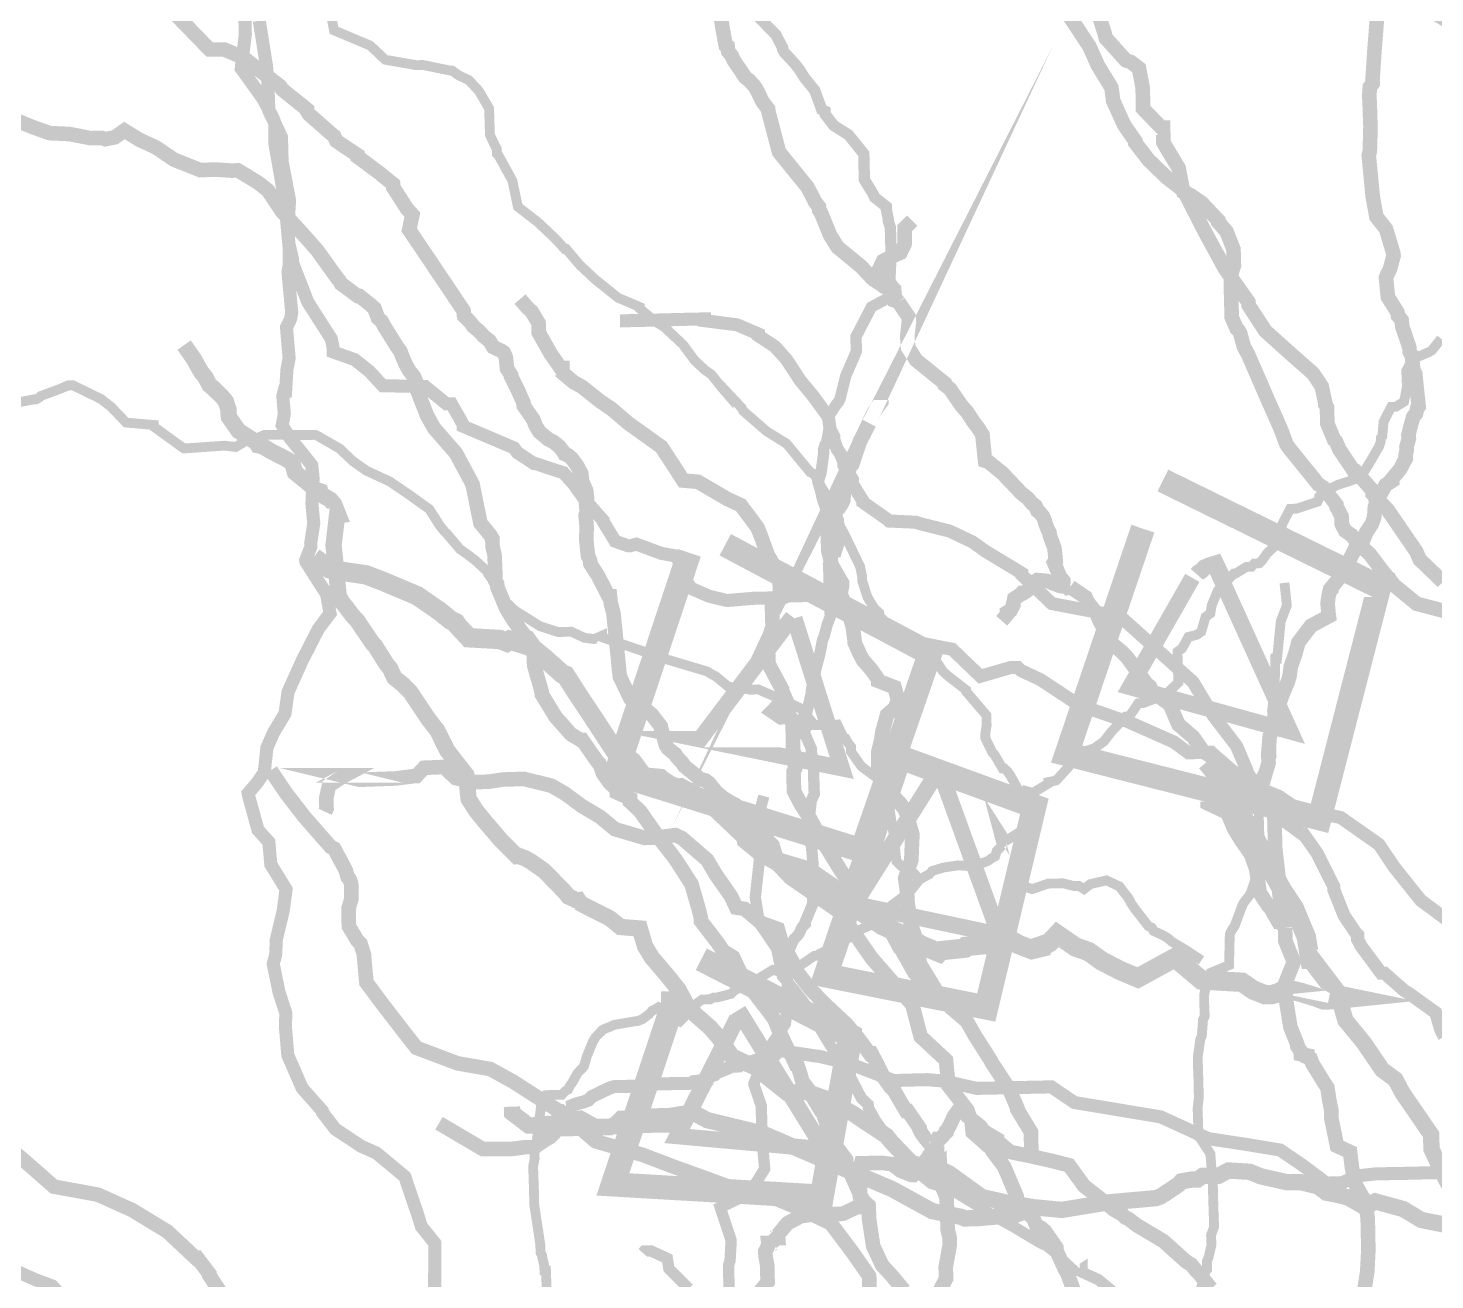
# Model space of a CAD drawing. Extents: x -2418 to 1398, y -3200 to 507.
# Drawn here: x -45.8 to 18.8, y -344.3 to -286.8 of the extents above; entities that cross this region are included whole.
import ezdxf

# ---------------------------------------------------------------- set-up
doc = ezdxf.new("R2010")
doc.units = 0

msp = doc.modelspace()

# ---------------------------------------------------------------- linework, layer by layer
at = {"color": 90}
for points, const_width in [([(-228.85, -140.51), (-195.27, -154.55), (-184.06, -159.84), (-180.33, -161.61), (-172.78, -168.83), (-169.04, -170.59), (-163.46, -172.31), (-157.92, -172.19), (-154.14, -175.8), (-146.67, -179.33), (-126.07, -191.81), (-107.35, -202.47), (-105.5, -202.43), (68.77, -311.24), (175.48, -373.52), (173.63, -373.56), (318.42, -486.69)], 11.09), ([(0.13, -322.6), (0.14, -322.49), (0.14, -322.42), (0.35, -321.97), (0.35, -321.97), (-0.54, -321.71), (-0.47, -321.63), (-0.55, -321.48), (-0.71, -321.19), (-0.86, -320.97), (-1.01, -320.83), (-1.09, -320.83), (-1.48, -320.17), (-1.56, -320.1), (-1.88, -319.44), (-1.88, -319.21), (-1.82, -318.84), (-1.83, -318.62), (-1.83, -318.39), (-1.83, -318.39), (-2.76, -317.3), (-2.76, -317.23), (-3.6, -316.58), (-3.6, -316.58), (-3.83, -316.37), (-4.07, -316), (-4.14, -315.93), (-4.98, -315.21), (-4.98, -315.21), (-5.36, -315.07), (-5.36, -315.07), (-6.28, -314.28), (-6.74, -313.84), (-6.75, -313.69), (-6.98, -313.48), (-7.29, -312.97), (-7.29, -312.97), (-7.53, -312.23), (-7.54, -312), (-7.63, -311.56), (-8.34, -310.09), (-8.42, -309.94), (-8.5, -309.8), (-8.58, -309.65), (-8.59, -309.43), (-8.75, -309.06), (-8.75, -308.99), (-8.99, -308.47), (-9.14, -308.33), (-9.38, -307.96), (-9.53, -307.67), (-9.61, -307.59), (-9.61, -307.52), (-9.77, -307.3), (-9.92, -307.23), (-10.46, -306.58), (-10.46, -306.58), (-11, -305.92), (-11, -305.92), (-11.92, -305.35), (-12.99, -304.42), (-13.07, -304.27), (-13.68, -303.62), (-13.68, -303.69), (-13.99, -303.33), (-13.99, -303.33), (-14.45, -302.75), (-14.76, -302.53), (-14.91, -302.39), (-15.22, -302.1), (-15.22, -302.1), (-15.76, -301.37), (-15.76, -301.37), (-16.61, -300.57), (-17.06, -300.29), (-17.06, -300.29), (-17.75, -299.71), (-17.75, -299.64), (-18.74, -299.22), (-18.74, -299.22), (-19.81, -298.36), (-19.81, -298.36), (-20.5, -297.71), (-20.5, -297.71), (-21.12, -296.98), (-21.19, -296.98), (-21.58, -296.55), (-21.65, -296.48), (-22.42, -295.75), (-22.42, -295.75), (-23.34, -295.04), (-23.34, -295.04), (-23.59, -293.85), (-23.67, -293.7), (-24.23, -292.68), (-24.3, -292.61), (-24.31, -292.38), (-24.39, -292.24), (-24.63, -291.72), (-24.63, -291.5), (-24.66, -290.53), (-24.66, -290.53), (-25.13, -289.72), (-25.6, -289.22), (-26.05, -289.01), (-26.36, -288.79), (-26.43, -288.79), (-27.71, -288.53), (-28, -288.54), (-29.43, -288.29), (-29.43, -288.29), (-29.97, -287.78), (-30.12, -287.64), (-31.78, -286.94), (-31.9, -286.33)], 0.45), ([(0.13, -322.6), (0.34, -321.93), (1, -321.53), (1, -321.46), (1.37, -321.38), (1.37, -321.38), (1.94, -320.76), (1.94, -320.76), (2.3, -320.16), (2.3, -320.16), (3.11, -319.91), (3.11, -319.91), (3.55, -319.6), (3.55, -319.6), (3.91, -319.14), (3.91, -319.14), (4.56, -318.45), (4.71, -318.44), (4.78, -318.37), (5.14, -317.84), (5.36, -317.83), (6.25, -317.5), (6.32, -317.5), (6.98, -316.89), (6.97, -316.66), (6.96, -316.29), (6.96, -316.29), (6.94, -315.47), (7.15, -315.32), (7.44, -314.79), (7.44, -314.79), (7.81, -314.7), (8.03, -314.55), (8.23, -313.87), (8.45, -313.71), (8.51, -313.34), (8.51, -313.34), (8.79, -312.66), (8.79, -312.66), (9.23, -312.2), (9.23, -312.2), (9.52, -311.89), (9.59, -311.89), (10.1, -311.58), (10.33, -311.57), (10.47, -311.42), (10.69, -311.41), (10.84, -311.26), (11.05, -310.95), (11.05, -310.95), (11.56, -310.49), (11.56, -310.34), (11.76, -309.59), (11.76, -309.59), (12.11, -308.91), (12.41, -308.9), (12.41, -308.9), (13.37, -308.58), (13.44, -308.42), (13.44, -308.35), (13.66, -308.12), (13.66, -308.12), (14.32, -307.8), (15.35, -307.47), (15.35, -307.47), (15.85, -306.64), (15.85, -306.64), (16.2, -306.03), (16.27, -305.81), (16.27, -305.66), (16.34, -305.58), (16.4, -304.91), (16.4, -304.91), (16.75, -304.23), (16.97, -304.22), (17.34, -303.99), (17.34, -303.99), (17.47, -303.31), (17.44, -302.57), (17.73, -302.04), (17.73, -302.04), (18.46, -301.72), (18.61, -301.64), (19.04, -301.1)], 0.45), ([(-4.9, -325.93), (-5.2, -325.6), (-5.35, -325.53), (-5.73, -325.32), (-5.81, -325.24), (-5.96, -325.1), (-6.07, -324.06), (-6.07, -323.98), (-6.25, -322.87), (-6.43, -321.65), (-6.43, -321.58), (-7.5, -320.79), (-7.58, -320.72), (-8.05, -320.06), (-8.05, -319.83), (-8.21, -319.62), (-8.29, -319.47), (-8.36, -319.47), (-8.68, -318.81), (-8.68, -318.81), (-9.35, -318.83), (-9.95, -318.85), (-10.47, -318.94), (-10.46, -319.01), (-11.24, -318.07), (-11.24, -318.07), (-11.54, -317.93), (-11.54, -317.93), (-11.83, -318.23), (-11.83, -318.23), (-11.3, -318.59), (-11, -318.58), (-10.48, -318.57), (-10.48, -318.57), (-9.96, -318.55), (-9.96, -318.55), (-10.26, -318.19), (-10.42, -318.04), (-11.02, -317.76), (-12.31, -317.2), (-12.68, -317.22), (-12.98, -317.15), (-13.58, -317.09), (-13.65, -317.1), (-14.27, -316.59), (-14.42, -316.52), (-14.64, -316.38), (-14.87, -316.31), (-16.45, -315.84), (-19.47, -314.81), (-19.47, -314.73), (-19.84, -314.89), (-20.29, -314.83), (-20.89, -314.55), (-20.89, -314.55), (-21.19, -314.56), (-21.49, -314.57), (-22.32, -314.3), (-22.32, -314.3), (-23.46, -313.59), (-23.46, -313.59), (-24.15, -312.94), (-24.15, -312.86), (-24.54, -312.13), (-24.7, -311.91), (-24.7, -311.83), (-25.16, -311.4), (-25.32, -311.26), (-25.7, -310.97), (-26, -310.76), (-26.62, -310.03), (-26.7, -309.96), (-26.93, -309.67), (-27.4, -308.93), (-28.39, -308.22), (-28.39, -308.22), (-29.23, -307.65), (-30.29, -307.16), (-30.29, -307.16), (-30.9, -306.73), (-30.9, -306.73), (-31.36, -306.3), (-31.51, -306.15), (-32.5, -305.58), (-32.65, -305.51), (-32.8, -305.52), (-34.96, -305.51), (-35.33, -305.67), (-35.55, -305.67), (-35.77, -305.76), (-36.29, -306.07), (-36.29, -306.07), (-36.81, -306.01), (-36.81, -306.01), (-38.67, -306.14), (-38.67, -306.14), (-40.05, -305.14), (-40.05, -305.06), (-41.32, -304.95), (-42.01, -304.23), (-42.01, -304.23), (-42.47, -303.87), (-42.47, -303.87), (-43.76, -303.24), (-43.98, -303.24), (-44.35, -303.4), (-45.24, -303.73), (-45.31, -303.8), (-45.45, -303.88), (-45.53, -303.88), (-46.49, -304.06)], 0.45), ([(-0.2, -324.05), (-0.43, -323.83), (-0.8, -324.07), (-0.94, -324.14), (-1.35, -323.5), (-1.15, -324.25), (-1.14, -324.4), (-1.36, -324.63), (-1.43, -324.86), (-1.57, -324.94), (-1.79, -325.09), (-2.01, -325.17), (-2.38, -325.33), (-2.38, -325.33), (-3.13, -325.28), (-3.13, -325.28), (-3.8, -325.38), (-3.8, -325.38), (-4.32, -325.54), (-4.46, -325.69), (-4.61, -325.77), (-4.9, -325.93), (-4.9, -325.93)], 0.45), ([(-0.2, -324.05), (-0.11, -323.99), (-0.05, -323.69), (-0.05, -323.54), (0.02, -323.39), (0.09, -323.24), (0.13, -322.6)], 0.45), ([(8.04, -329.64), (7.28, -329.14), (6.67, -328.78), (6.52, -328.64), (6.29, -328.5), (5.84, -328.29), (5.76, -328.14), (5.6, -328.07), (4.98, -327.27), (4.83, -327.05), (4.75, -326.9), (4.67, -326.76), (4.44, -326.47), (4.28, -326.25), (3.68, -325.97), (3.68, -325.97), (2.94, -326.14), (2.94, -326.14), (2.65, -326.37), (2.42, -326.23), (2.19, -326.23), (2.19, -326.23), (1.67, -326.1), (1.44, -326.11), (1, -326.12), (1, -326.12), (0.26, -326.37), (0.26, -326.37), (-0.12, -326.23), (-0.12, -326.23), (-0.09, -324.81), (-0.09, -324.81), (-0.1, -324.29), (-0.2, -324.05)], 0.45), ([(-4.9, -325.93), (-5.26, -326.39), (-5.41, -326.47), (-5.55, -326.62), (-5.62, -326.7), (-6.35, -327.24), (-6.35, -327.24), (-6.57, -327.55), (-6.64, -327.62), (-6.71, -327.77), (-6.78, -327.85), (-7.3, -328.09), (-7.67, -328.25), (-7.88, -328.48), (-8.84, -328.95), (-8.98, -329.11), (-9.35, -329.27), (-9.5, -329.35), (-9.65, -329.43), (-9.72, -329.43), (-10.52, -329.97), (-10.74, -330.13), (-10.89, -330.21), (-11.11, -330.21), (-11.64, -330.08), (-11.64, -330.08), (-12.81, -330.79), (-13.11, -330.87), (-13.26, -330.95), (-13.4, -331.03), (-13.55, -331.18), (-14.21, -331.35), (-14.36, -331.35), (-14.51, -331.43), (-14.88, -331.44), (-15.1, -331.6), (-15.83, -332.37), (-15.9, -332.44), (-16.89, -331.8), (-17.03, -331.88), (-17.18, -331.96), (-17.32, -332.11), (-17.62, -332.34), (-17.84, -332.43), (-17.91, -332.43), (-18.95, -332.61), (-19.1, -332.69), (-19.32, -332.77), (-19.47, -332.85), (-19.61, -333), (-19.76, -333.15), (-19.9, -333.38), (-20.18, -334.06), (-20.24, -334.28), (-20.31, -334.51), (-20.38, -334.59), (-20.6, -334.82), (-20.81, -335.2), (-20.96, -335.42), (-21.03, -335.57), (-21.17, -335.65), (-21.25, -335.73), (-21.32, -335.81), (-22.06, -335.83), (-22.14, -335.91), (-22.13, -336.05), (-22.2, -336.13), (-22.28, -336.21), (-22.27, -336.28), (-22.51, -338.23), (-22.58, -338.38), (-22.57, -338.75), (-22.64, -339.12), (-22.63, -339.35), (-22.6, -340.24), (-22.59, -340.84), (-22.31, -342.69), (-22.3, -343.06), (-22.22, -343.21), (-22.22, -343.28), (-22.13, -343.65), (-22.12, -343.88), (-22.05, -343.88), (-22.03, -344.4), (-22.02, -344.77)], 0.45)]:
    msp.add_lwpolyline(points, dxfattribs=dict(at, const_width=const_width))
at = {"color": 10}
for points, const_width in [([(2.17, -344.78), (1.87, -343.98), (1.78, -343.84), (1.39, -342.99), (1.38, -342.84), (1.29, -342.7), (0.85, -342.07), (0.69, -341.93), (0.45, -341.81), (0.34, -341.52), (0.01, -341.18), (-0.33, -340.76), (-0.42, -340.62), (-0.44, -340.48), (-1.02, -339.11), (-1.02, -339.11), (-1.54, -338.42), (-1.55, -338.34), (-2.46, -337.54), (-2.46, -337.54), (-2.52, -336.94), (-2.61, -336.8), (-2.71, -336.51), (-3.57, -335.4), (-3.6, -335.11), (-3.69, -334.22), (-3.69, -334.22), (-4.85, -333.14), (-4.85, -333.14), (-5.23, -331.68), (-5.23, -331.68), (-7.09, -329.55), (-8.57, -327.42), (-8.57, -327.42), (-10.83, -325.85), (-11.41, -325.24), (-11.43, -325.09), (-11.65, -324.36), (-11.99, -324.02), (-12.08, -323.88), (-12.25, -323.6), (-12.43, -323.39), (-12.59, -323.26), (-13.34, -322.51), (-13.58, -322.39), (-13.9, -322.19), (-14.06, -322.06), (-14.22, -321.93), (-14.56, -321.51), (-14.73, -321.38), (-14.96, -321.33), (-15.28, -321.06), (-15.69, -320.73), (-15.78, -320.59), (-16.03, -320.32), (-16.12, -320.17), (-16.21, -320.11), (-16.45, -319.91), (-16.54, -319.77), (-16.77, -318.97), (-16.78, -318.89), (-17.21, -318.34), (-17.37, -318.21), (-17.53, -318.15), (-18.18, -317.61), (-18.18, -317.61), (-18.66, -316.61), (-18.7, -316.24), (-18.74, -315.8), (-18.78, -315.43), (-18.86, -314.61), (-18.95, -313.72), (-19.08, -313.21), (-19.11, -312.92), (-19.18, -312.92), (-19.65, -312), (-19.74, -311.86), (-20.01, -311.44), (-20.02, -311.29), (-20.12, -311.07), (-20.17, -310.63), (-20.2, -310.33), (-20.18, -309.73), (-20.23, -309.21), (-20.17, -309.06), (-20.19, -308.91), (-20.21, -308.69), (-20.16, -308.46), (-20.18, -308.31), (-20.2, -308.09), (-20.29, -307.87), (-20.39, -307.66), (-20.43, -307.29), (-20.62, -306.93), (-20.88, -306.58), (-21.04, -306.45), (-21.19, -306.39), (-21.28, -306.25), (-21.45, -306.04), (-21.7, -305.84), (-21.94, -305.72), (-22.02, -305.65), (-22.35, -305.38), (-22.52, -305.1), (-22.63, -304.81), (-23.07, -304.18), (-23.08, -304.04), (-23.18, -303.82), (-23.37, -303.39), (-23.66, -302.82), (-23.66, -302.75), (-23.84, -302.47), (-23.89, -301.95), (-23.99, -301.73), (-24.07, -301.67), (-24.47, -301.48), (-24.64, -301.2), (-24.73, -301.13), (-24.89, -301), (-25.14, -300.73), (-25.39, -300.53), (-25.48, -300.39), (-25.81, -300.05), (-25.83, -299.82), (-27.33, -297.58), (-28.33, -296.1), (-28.18, -295.41), (-28.43, -295.13), (-29.06, -294.15), (-29.07, -294), (-29.56, -293.6), (-29.64, -293.53), (-30.7, -292.74), (-30.7, -292.67), (-31.67, -292.02), (-31.77, -291.8), (-31.93, -291.67), (-32.92, -290.8), (-33.01, -290.66), (-33.01, -290.58), (-34.08, -289.72), (-34.16, -289.65), (-34.25, -289.51), (-35.96, -288.18), (-36.82, -287.82), (-36.82, -287.82), (-37.49, -287.82), (-39.08, -286.18)], 0.67), ([(19.77, -328.12), (18.11, -326.89), (16.88, -325.35), (16.19, -324.32), (14.44, -323.09), (14.44, -323.09), (12.35, -322.62), (11.59, -322.11), (11.59, -322.11), (10.39, -321.62), (9.4, -320.89), (8.56, -320.16), (8.49, -320.09), (7.44, -320.11), (6.76, -319.61), (4.5, -318.61), (4.43, -318.62), (2.4, -317.91), (2.4, -317.91), (0.66, -316.76), (-0.25, -316.33), (-0.4, -316.19), (-0.7, -316.19), (-2.11, -316.6), (-3.4, -315.36), (-5.12, -315.02), (-6.77, -314.54), (-7.98, -313.89), (-7.98, -313.82), (-9.57, -312.88), (-10.91, -312.91), (-11.13, -312.99), (-12.55, -313.02), (-13.74, -313.12), (-14.57, -312.92), (-15.39, -312.56), (-15.78, -311.98), (-16.02, -311.09), (-16.02, -311.09), (-16.77, -310.95), (-17.9, -310.53), (-18.2, -310.61), (-18.27, -310.61), (-18.87, -310.4), (-18.87, -310.4), (-19.41, -309.52), (-19.42, -309.45), (-20.26, -308.5), (-20.79, -307.76), (-21.25, -307.25), (-21.7, -307.11), (-22.53, -306.83), (-22.6, -306.83), (-23.36, -306.33), (-23.52, -306.11), (-23.52, -306.11), (-25.85, -305.12), (-25.85, -305.04), (-26.39, -304.09), (-26.62, -304.09), (-27.6, -303.29), (-27.6, -303.29), (-29.54, -303.26), (-30.15, -302.6), (-30.83, -302.06), (-31.81, -301.71), (-31.81, -301.56), (-31.9, -301.11), (-32.98, -299.42), (-32.98, -299.42), (-33.61, -297.8), (-33.69, -297.57), (-33.69, -297.42), (-33.86, -296.68), (-33.88, -295.72), (-33.82, -294.75), (-33.82, -294.75), (-34.16, -292.97), (-34.18, -292.3), (-34.19, -291.85), (-34.5, -291.18), (-34.58, -290.96), (-35.04, -290.08), (-36.04, -288.69), (-35.85, -287.12), (-35.87, -286.37)], 0.6), ([(0.36, -340.98), (-0.84, -340.78), (-2.04, -340.51), (-2.04, -340.51), (-3.55, -339.42), (-3.55, -339.42), (-4, -339.21), (-4.01, -338.99), (-4.45, -339.22), (-4.59, -339.45), (-5.05, -339.01), (-5.05, -339.01), (-5.28, -338.94), (-6.19, -337.99), (-6.19, -337.99), (-6.42, -337.7), (-6.42, -337.7), (-7.41, -337.05), (-7.41, -337.05), (-7.94, -336.69), (-7.94, -336.69), (-9.07, -336.04), (-9.07, -336.04), (-10.05, -335.69), (-11.01, -335.71), (-11.01, -335.71), (-11.01, -335.71), (-12.46, -334.55), (-12.46, -334.55), (-13.51, -334.05), (-13.51, -334.05), (-14.13, -333.17), (-14.13, -333.17), (-14.51, -332.73), (-14.51, -332.73), (-15.5, -331.86), (-15.5, -331.86), (-15.97, -330.98), (-15.97, -330.98), (-16.5, -330.32), (-16.5, -330.32), (-17.19, -329.51), (-17.19, -329.51), (-17.5, -329), (-17.5, -329), (-17.74, -328.18), (-17.74, -328.18), (-18.63, -328.11), (-19.12, -327.71), (-20.23, -327.15), (-20.47, -327.02), (-20.56, -326.88), (-20.63, -326.89), (-21.02, -326.71), (-21.19, -326.5), (-22.12, -325.54), (-22.12, -325.54), (-22.76, -325.09), (-23, -324.96), (-23.31, -324.84), (-23.39, -324.85), (-24.14, -324.1), (-24.14, -324.1), (-24.9, -323.21), (-25.24, -322.79), (-25.6, -322.23), (-25.61, -322.16), (-25.71, -321.12), (-26.58, -320.01), (-27.04, -319.08), (-27.21, -318.87), (-27.47, -318.53), (-27.47, -318.53), (-28.27, -317.33), (-28.6, -316.99), (-29.01, -316.66), (-29.21, -316.23), (-29.38, -316.02), (-29.91, -315.18), (-29.99, -315.11), (-30.61, -314.2), (-30.7, -314.06), (-30.95, -313.79), (-31.21, -313.44), (-31.38, -313.23), (-31.56, -312.95), (-31.62, -312.36), (-31.8, -310.58), (-31.64, -309.22), (-31.57, -309.21), (-31.77, -308.71), (-31.94, -308.5), (-32.26, -308.31), (-32.42, -308.17), (-32.43, -308.1), (-32.59, -308.04), (-33.57, -307.24), (-33.57, -307.24), (-33.69, -306.8), (-34, -306.61), (-34.72, -306.24), (-35.04, -306.04), (-35.27, -305.99), (-35.36, -305.85), (-36.16, -305.33), (-36.16, -305.33), (-36.6, -304.7), (-36.6, -304.7), (-36.63, -304.41), (-36.63, -304.33), (-36.75, -303.97), (-36.92, -303.76), (-37.33, -303.36), (-37.5, -303.22), (-37.68, -302.87), (-37.85, -302.66), (-37.94, -302.52), (-37.94, -302.52), (-38.22, -302.02), (-38.22, -302.02), (-38.66, -301.39), (-38.66, -301.39)], 0.75), ([(13.94, -331.16), (14.91, -331.36), (14.02, -331.45), (13.65, -331.46), (13.27, -331.32), (12.82, -331.18), (12.59, -331.11), (12.3, -331.04), (11.7, -331.06), (11.7, -331.06), (11.55, -331.14), (11.25, -331.22), (10.96, -331.22), (10.43, -331.01), (9.9, -330.65), (8.03, -330.54), (6.82, -329.52), (5.12, -330.45), (5.12, -330.45), (4.29, -330.1), (4.29, -330.1), (3.46, -329.67), (3.46, -329.67), (2.86, -329.24), (2.86, -329.24), (2.26, -329.03), (2.26, -329.03), (1.42, -328.45), (1.28, -328.6), (1.06, -328.83), (0.91, -328.91), (0.84, -328.91), (0.61, -328.99), (0.62, -329.06), (0.25, -329.15), (0.25, -329.15), (-0.37, -328.91), (-0.69, -328.72), (-0.91, -328.74), (-1.28, -328.78), (-1.43, -328.87), (-1.72, -328.9), (-2.61, -328.99), (-2.76, -329), (-2.83, -329.08), (-2.9, -329.09), (-3.94, -329.2), (-4.01, -329.28), (-4.16, -329.22), (-4.87, -328.92), (-4.87, -328.92), (-5.35, -328.59), (-5.82, -328.41), (-6.61, -328.04), (-6.61, -328.04), (-7.49, -327.46), (-7.49, -327.46), (-8.22, -326.93), (-8.22, -326.93), (-8.96, -326.26), (-8.96, -326.26), (-9.44, -325.94), (-10.01, -325.54), (-11.32, -325.15), (-12.12, -324.71), (-12.12, -324.71), (-12.85, -324.11), (-12.87, -323.96), (-13.36, -323.49), (-13.36, -323.49), (-14.36, -322.54), (-14.36, -322.54), (-15.15, -322.1), (-15.15, -322.1), (-15.87, -321.72), (-16.01, -321.74), (-16.33, -321.62), (-16.73, -321.36), (-16.81, -321.29), (-17.57, -321.22), (-17.57, -321.22), (-18.09, -320.52), (-18.89, -320.01), (-19.95, -318.39), (-20.61, -317.4), (-20.61, -317.4), (-21.15, -316.55), (-21.3, -316.49), (-22.13, -315.75), (-22.21, -315.69), (-22.78, -315.22), (-23.71, -314.94), (-23.85, -315.03), (-24.16, -314.91), (-25.59, -314.83), (-26.1, -314.28), (-26.19, -314.14), (-26.43, -314.02), (-26.92, -313.62), (-26.92, -313.62), (-27.96, -312.9), (-29.53, -312.24), (-29.53, -312.24), (-29.53, -312.24), (-29.53, -312.24), (-30.31, -311.94), (-30.31, -311.94), (-31.22, -311.81), (-31.22, -311.81), (-31.99, -311.66), (-31.99, -311.66), (-32.71, -311.14)], 0.89), ([(13.94, -331.16), (14.09, -330.92), (14.09, -330.92), (13.48, -330.12), (13.09, -329.6), (13.02, -329.6), (12.85, -328.56), (12.3, -327.24), (11.76, -326.43), (11.06, -325.18), (10.75, -324.51), (10.75, -324.51), (10.28, -323.63), (10.28, -323.63), (9.97, -323.11), (9.97, -323.11), (9.66, -322.6), (9.66, -322.6), (9.27, -321.94), (9.27, -321.94), (8.89, -321.42), (8.89, -321.42), (8.58, -320.91), (8.58, -320.91), (8.27, -320.54)], 0.89), ([(20.55, -342.44), (19.84, -340.74), (19.15, -339.49), (18.6, -338.31), (18.6, -338.31), (18.58, -337.64), (17.27, -335.73), (16.94, -335.11), (16.94, -335.11), (16.34, -334.67), (16.34, -334.67), (15.49, -333.42), (14.65, -332.4), (14.48, -331.81), (14.48, -331.66), (14.32, -331.29), (14.25, -331.22), (13.94, -331.16)], 0.75), ([(19.13, -339.38), (18.76, -339.39), (17.87, -339.41), (17.49, -339.42), (16.38, -339.44), (16, -339.45), (15.18, -339.54), (15.04, -339.62), (14.81, -339.7), (14.67, -339.77), (14.52, -339.85), (14.44, -339.85), (13.77, -339.87), (12.71, -339.07), (11.65, -338.35), (10.08, -338.09), (8.36, -337.83), (6.17, -336.83), (3.78, -336.43), (2.21, -336.17), (1.15, -335.45), (-0.72, -335.49), (-2.28, -335.52), (-3.78, -335.18), (-3.86, -335.18), (-4.53, -335.12), (-4.98, -335.13), (-6.09, -335.16), (-8.12, -334.38), (-8.12, -334.38), (-9.55, -334.04), (-9.62, -334.04), (-11.35, -333.78), (-11.42, -333.86), (-11.56, -334.01), (-11.64, -334.01), (-12.75, -334.33), (-12.9, -334.34), (-13.12, -334.42), (-13.19, -334.49), (-13.49, -334.5), (-14.23, -334.81), (-14.3, -334.89), (-14.53, -334.97), (-14.67, -335.05), (-14.67, -335.12), (-15.12, -335.2), (-15.27, -335.21), (-15.34, -335.28), (-15.49, -335.29), (-16.23, -335.3), (-16.53, -335.31), (-17.06, -335.32), (-17.43, -335.4), (-17.5, -335.41), (-18.92, -335.44), (-19.14, -335.51), (-19.95, -335.9), (-20.1, -336.06), (-20.32, -336.14), (-20.62, -336.22), (-20.84, -336.3), (-20.91, -336.37), (-21.13, -336.38)], 0.6), ([(0.36, -340.98), (-0.6, -341.37), (-1.12, -341.38), (-2.24, -341.48), (-2.83, -341.49), (-2.99, -341.42), (-4.33, -341.15), (-6.15, -340.15), (-8.63, -339.09), (-12.09, -337.6), (-14.64, -336.98), (-15.32, -336.62), (-15.32, -336.62), (-16.44, -336.8), (-16.81, -336.8), (-17.33, -336.82), (-17.48, -336.82), (-17.85, -336.9), (-18.15, -336.91), (-18.6, -336.92), (-18.82, -337.15), (-19.11, -337.3), (-19.86, -337.32), (-20.83, -337.34), (-21.27, -337.35), (-21.27, -337.35), (-21.8, -337.14), (-21.8, -337.14), (-22.77, -337.23), (-22.84, -337.23), (-23.6, -336.65), (-23.6, -336.65), (-23.61, -336.36), (-23.61, -336.36)], 0.75), ([(-15.85, -337.22), (-16.67, -337.22), (-17.56, -337.23), (-17.93, -337.3), (-18.16, -337.38), (-19.28, -337.24), (-19.8, -337.24), (-20.47, -336.87), (-20.47, -336.87), (-21.07, -336.95), (-21.22, -337.02), (-21.66, -337.55), (-21.88, -337.77), (-22.03, -337.85), (-22.03, -337.85), (-22.48, -338.15), (-22.55, -338.22), (-23, -338.22), (-23, -338.22), (-23.6, -338.3), (-24.27, -338.3), (-24.94, -338.31), (-26.96, -337.12)], 0.67), ([(19.47, -341.83), (18.13, -341.56), (17.3, -341.06), (17.3, -341.06), (16.02, -340.71), (15.87, -340.79), (15.65, -340.94), (15.5, -340.95), (14.75, -340.52), (14.15, -340.38), (13.77, -340.31), (13.39, -340.02), (13.39, -340.02), (12.57, -339.82), (12.57, -339.82), (11.97, -339.83), (11.97, -339.83), (10.77, -339.56), (10.25, -339.35), (9.28, -339.29), (8.83, -339.53), (8.61, -339.53), (8.09, -339.54), (7.87, -339.7), (7.64, -339.7), (7.12, -339.79), (6.98, -339.94), (6.76, -340.09), (6.17, -340.48), (5.95, -340.56), (3.71, -340.76), (1.63, -341.1), (0.36, -340.98)], 0.75), ([(-44.26, -345.1), (-44.72, -344.59), (-44.72, -344.59), (-45.47, -344.31), (-45.47, -344.31), (-46.75, -343.74)], 0.6)]:
    msp.add_lwpolyline(points, dxfattribs=dict(at, const_width=const_width))
at = {"color": 5}
for points, const_width in [([(-5.87, -299.41), (-6.11, -299.11), (-6.21, -298.9), (-6.37, -298.77), (-6.53, -298.71), (-6.61, -298.64), (-7.01, -298.38), (-7.09, -298.31), (-7.6, -297.77), (-7.6, -297.77), (-8.66, -296.9), (-8.66, -296.9), (-9.01, -296.34), (-9.42, -295.33), (-9.51, -295.19), (-9.52, -295.04), (-9.69, -294.83), (-9.79, -294.62), (-10.06, -294.12), (-11.35, -292.53), (-11.83, -290.71), (-11.85, -290.56), (-12.11, -290.21), (-12.39, -289.64), (-12.48, -289.5), (-12.73, -289.23), (-12.9, -289.1), (-13.42, -288.33), (-13.52, -288.11), (-13.69, -287.9), (-13.71, -287.68), (-13.8, -287.62), (-13.95, -286.81), (-13.98, -286.59), (-14.12, -285.93)], 0.67), ([(19.45, -313.67), (17.92, -313.27), (16.86, -312.4), (16.7, -312.18), (16.39, -311.82), (15.78, -311.01), (15.4, -310.65), (15.17, -310.43), (14.94, -310.13), (14.64, -309.92), (14.48, -309.62), (14.47, -309.25), (14.24, -308.81), (14.24, -308.73), (13.63, -307.93), (13.4, -307.78), (13.17, -307.49), (12.1, -306.17), (11.94, -305.95), (11.7, -305.29), (11.08, -303.89), (10.92, -303.52), (10.21, -301.89), (10.14, -301.75), (9.98, -301.45), (9.82, -300.86), (9.74, -300.71), (9.66, -300.64), (9.43, -300.12), (9.43, -300.12), (9.41, -299.38), (9.4, -299.01), (9.39, -298.26), (9.46, -297.96), (9.53, -297.74), (9.52, -297.59), (9.51, -296.99), (9.19, -296.18), (8.81, -295.74), (8.81, -295.67), (8.05, -294.86), (7.52, -294.5), (7.22, -294.36), (7.21, -294.29), (6.46, -293.71), (5.62, -292.9), (5, -292.1), (5, -292.02), (4.54, -291.36), (4.46, -291.22), (3.99, -290.18), (3.91, -289.59), (3.83, -289.44), (3.29, -288.56), (2.89, -287.67), (2.89, -287.67), (1.97, -286.28)], 0.67), ([(19.12, -312.26), (18.06, -311.24), (18.06, -311.24), (17.9, -310.87), (16.59, -308.96), (15.9, -308.23), (15.9, -308.08), (15.13, -307.2), (15.06, -307.21), (14.37, -306.18), (14.21, -305.81), (14.13, -305.74), (13.82, -305), (13.8, -304.25), (13.72, -304.11), (13.72, -304.03), (13.56, -303.29), (13.17, -302.7), (12.18, -301.83), (10.97, -300.74), (10.2, -299.56), (10.19, -299.41), (9.11, -297.87), (8.17, -296.14), (7.23, -294.3), (7.16, -294.15), (6.99, -293.26), (6.37, -292.23), (6.29, -292.08), (6.28, -291.41), (6.2, -291.41), (5.36, -290.54), (5.36, -290.31), (5.34, -289.57), (5.17, -288.68), (4.79, -288.39), (4.57, -288.32), (3.65, -287.3), (3.57, -287), (3.33, -286.26)], 0.67), ([(10.77, -321.77), (11.12, -320.58), (11.11, -320.13), (11.17, -319.39), (11.17, -319.39), (11.44, -318.49), (11.51, -318.26), (11.65, -317.74), (11.79, -317.36), (12.01, -316.84), (12.08, -316.61), (12.14, -316.16), (12.14, -316.16), (12.35, -315.56), (12.35, -315.56), (12.49, -315.04), (12.49, -315.04), (13.07, -314.28), (13.07, -314.28), (13.89, -313.84), (13.87, -313.69), (13.83, -313.25), (13.87, -312.94), (13.92, -312.71), (13.99, -312.63), (13.98, -312.56), (14.45, -311.99), (14.64, -311.67), (14.69, -311.44), (14.76, -311.36), (14.83, -311.27), (15.14, -310.64), (15.27, -310.48), (15.48, -310.31), (15.6, -310), (15.86, -309.6), (15.97, -309.29), (16, -308.83), (16.06, -308.68), (16.05, -308.6), (16.5, -307.81), (16.78, -307.63), (16.77, -307.56), (16.84, -307.48), (16.91, -307.39), (17.11, -307.15), (17.17, -307.07), (17.42, -306.59), (17.41, -306.45), (17.46, -306.22), (17.45, -306.07), (17.56, -305.68), (17.54, -305.53), (17.59, -305.3), (17.76, -304.69), (17.89, -304.53), (17.94, -304.3), (18.01, -304.21), (18.01, -304.21), (17.97, -303.84), (17.89, -303.1), (17.87, -302.88), (17.86, -302.73), (17.76, -302.52), (17.75, -302.44), (17.72, -302.07), (17.69, -301.85), (17.6, -301.71), (17.58, -301.49), (17.26, -300.55), (17.23, -300.25), (17.06, -300.04), (17.04, -299.89), (16.6, -299.19), (16.54, -298.6), (16.51, -298.3), (16.57, -298.15), (16.69, -297.91), (16.86, -297.29), (16.84, -297.15), (16.51, -296.06), (16.07, -295.5), (16.07, -295.5), (15.91, -294.62), (15.9, -294.55), (15.77, -293.21), (15.72, -292.69), (15.77, -292.46), (15.8, -291.34), (15.79, -291.19), (15.76, -290.22), (15.74, -290), (15.77, -289.54), (15.9, -289.38), (15.89, -289.23), (15.98, -287.88), (15.98, -287.88), (16.14, -285.84)], 0.67), ([(-4.03, -331.21), (-4.88, -329.81), (-4.88, -329.81), (-5.05, -328.92), (-5.05, -328.7), (-5.21, -328.25), (-5.21, -328.25), (-5.37, -327.73), (-5.38, -327.51), (-5.46, -326.92), (-5.47, -326.54), (-5.56, -325.88), (-5.56, -325.88), (-5.28, -325.05), (-5.28, -325.05), (-5.23, -323.86), (-5.23, -323.86), (-5.55, -322.75), (-5.78, -322.45), (-6.32, -321.87), (-6.32, -321.87), (-6.79, -320.76), (-6.79, -320.76), (-6.8, -320.09), (-6.8, -320.09), (-6.67, -319.57), (-6.67, -319.57), (-6.6, -319.12), (-6.6, -319.12), (-6.39, -318.37), (-6.39, -318.37), (-6.03, -318.06), (-6.03, -318.06), (-5.89, -317.69), (-5.89, -317.69), (-5.89, -317.69), (-5.89, -317.69), (-6.05, -317.1), (-6.05, -317.1), (-6.8, -316.81), (-6.8, -316.74), (-7.11, -316.3), (-7.11, -316.3), (-7.49, -315.86), (-7.65, -315.57), (-7.88, -315.05), (-7.88, -314.98), (-7.97, -314.31), (-7.97, -314.31), (-8.13, -313.79), (-8.13, -313.79), (-8.29, -313.35), (-8.29, -313.35), (-8.53, -312.83), (-8.53, -312.83), (-8.46, -312.45), (-8.46, -312.31), (-8.93, -311.5), (-8.93, -311.5), (-9.09, -310.83), (-9.09, -310.83), (-9.12, -309.71), (-9.12, -309.71), (-8.69, -308.96), (-8.61, -308.88), (-8.47, -308.66), (-8.4, -308.51), (-8.34, -307.68), (-8.34, -307.61), (-8.13, -307.08), (-8.06, -306.93), (-7.99, -306.86), (-7.64, -305.81), (-7.21, -304.98), (-7.51, -305.57), (-7.51, -305.57), (-7.16, -304.82), (-7.16, -304.82), (-7.01, -304.51), (-6.87, -304.29), (-6.65, -303.99), (-6.65, -303.91)], 0.67), ([(-5.61, -344.8), (-6.16, -344.14), (-6.16, -344.14), (-6.62, -343.64), (-6.62, -343.64), (-7.03, -342.76), (-7.22, -341.5), (-7.22, -341.35), (-7.23, -341.13), (-7.24, -340.9), (-7.47, -340.69), (-7.63, -340.4), (-7.63, -340.4), (-8.28, -338.93), (-8.28, -338.78), (-8.83, -338.05), (-8.83, -338.05), (-9.16, -337.24), (-9.16, -337.1), (-9.24, -336.95), (-9.33, -336.65), (-9.41, -336.58), (-9.8, -335.93), (-9.96, -335.63), (-10.28, -335.2), (-10.36, -334.9), (-10.53, -334.39), (-10.6, -334.39), (-10.77, -334.02), (-10.92, -333.8), (-11.33, -332.92), (-11.57, -332.34), (-11.73, -332.12), (-12.9, -330.59), (-12.98, -330.52), (-13.46, -329.5), (-13.46, -329.5), (-13.92, -329.21), (-14.16, -328.85), (-14.94, -327.83), (-14.94, -327.69), (-15.03, -327.32), (-15.37, -326.14), (-16.08, -325.04), (-16.24, -324.82), (-16.86, -324.03), (-16.86, -324.03), (-17.73, -322.79), (-18.19, -322.36), (-18.19, -322.21), (-18.8, -321.93), (-18.81, -321.78), (-19.12, -321.5), (-19.43, -321.06), (-19.51, -320.84), (-19.59, -320.62), (-19.67, -320.55), (-20.38, -319.53), (-20.45, -319.53), (-20.91, -319.25), (-20.91, -319.25), (-21.61, -318.46), (-21.61, -318.46), (-22.24, -317.43), (-22.25, -317.29), (-22.59, -316.1), (-22.61, -315.58), (-22.69, -315.29), (-22.7, -315.07), (-22.86, -314.85), (-22.93, -314.85), (-23.48, -314.12), (-23.48, -314.12), (-23.8, -313.61), (-23.88, -313.47), (-24.28, -312.51), (-24.29, -312.36), (-24.37, -312.22), (-24.37, -312.14), (-24.38, -311.77), (-24.41, -311.03), (-24.5, -310.66), (-24.51, -310.28), (-24.59, -310.14), (-25.06, -309.56), (-25.06, -309.56), (-25.42, -307.78), (-26.18, -306.36), (-27.19, -305.2), (-27.35, -304.91), (-27.51, -304.62), (-28, -303.37), (-28.01, -303.07), (-28.1, -302.85), (-28.33, -302.56), (-28.49, -302.27), (-28.65, -301.9), (-28.73, -301.68), (-28.89, -301.46), (-29.44, -300.58), (-29.6, -300.29), (-29.76, -300.15), (-29.84, -299.93), (-29.92, -299.71), (-30.08, -299.56), (-30.61, -299.14), (-30.69, -299.14), (-31.46, -298.57), (-31.54, -298.42), (-31.61, -298.35), (-32.55, -297.04), (-32.55, -297.04), (-33.25, -296.25), (-34.18, -295.24), (-34.18, -295.24), (-34.81, -294.29), (-34.81, -294.29), (-35.27, -293.93), (-36.19, -293.37), (-36.49, -293.38), (-37.24, -293.33), (-37.46, -293.34), (-37.91, -293.36), (-37.91, -293.36), (-39.12, -292.88), (-39.12, -292.88), (-39.65, -292.52), (-39.65, -292.52), (-39.96, -292.31), (-39.96, -292.31), (-40.72, -291.96), (-40.72, -291.96), (-41.4, -291.54), (-41.4, -291.54), (-41.84, -291.85), (-41.84, -291.85), (-42.28, -291.94), (-42.44, -291.88), (-42.66, -291.88), (-42.88, -291.89), (-42.96, -291.89), (-43.26, -291.83), (-43.26, -291.83), (-43.93, -291.7), (-44.83, -291.66), (-44.83, -291.66), (-45.59, -291.39), (-45.59, -291.39), (-46.42, -291.05)], 0.67), ([(-5.87, -299.41), (-6.03, -299.35), (-6.07, -298.83), (-6.15, -298.76), (-6.42, -298.34), (-6.42, -298.34), (-6.76, -297.92), (-6.76, -297.92), (-6.57, -297.53), (-6.57, -297.53), (-6.21, -297.34), (-6.21, -297.34), (-5.78, -297.15), (-5.78, -297.15), (-5.59, -296.76), (-5.59, -296.76), (-5.58, -296.02), (-5.58, -296.02), (-5.58, -296.02), (-5.58, -296.02), (-5.24, -295.68), (-5.24, -295.68)], 0.67), ([(-4.03, -331.21), (-5.11, -330.25), (-5.11, -330.25), (-5.73, -329.15), (-5.81, -329.07), (-5.89, -328.92), (-6.2, -328.34), (-6.2, -328.34), (-6.43, -328.19), (-6.73, -327.97), (-6.95, -327.91), (-7.11, -327.76), (-7.18, -327.61), (-7.34, -327.39), (-7.96, -326.29), (-8.5, -325.55), (-8.5, -325.55), (-8.81, -325.04), (-8.81, -325.04), (-9.35, -324.16), (-9.5, -323.94), (-9.89, -323.2), (-9.89, -323.2), (-10.35, -322.47), (-10.35, -322.47), (-10.66, -321.88), (-10.68, -321.36), (-10.68, -320.98), (-10.61, -320.83), (-10.62, -320.54), (-10.63, -320.24), (-10.63, -320.24), (-10.71, -319.94), (-10.72, -319.12), (-10.73, -318.97), (-10.73, -318.75), (-10.81, -318.6), (-10.97, -318.01), (-10.98, -317.79), (-11.21, -317.27), (-11.21, -317.2), (-11.84, -316.02), (-11.86, -314.97), (-11.79, -314.82), (-11.72, -314.52), (-11.65, -314.37), (-11.65, -314.23), (-11.67, -313.56), (-11.67, -313.41), (-11.6, -313.26), (-11.38, -312.88), (-11.31, -312.8), (-11.32, -312.21), (-11.32, -312.21), (-11.48, -311.69), (-11.87, -311.03), (-11.87, -311.03), (-12.19, -310.14), (-12.19, -310.14), (-12.34, -309.77), (-12.34, -309.77), (-13.11, -308.74), (-13.72, -308.46), (-15.07, -307.67), (-15.75, -307.61), (-15.75, -307.61), (-16.13, -307.02), (-16.13, -307.02), (-16.75, -306.07), (-16.75, -306.07), (-17.36, -305.63), (-17.36, -305.63), (-18.27, -304.98), (-19.03, -304.33), (-19.03, -304.33), (-19.56, -303.97), (-20.39, -303.31), (-20.39, -303.31), (-20.77, -303.1), (-20.77, -303.1), (-21.3, -302.66), (-21.3, -302.59), (-21.3, -302.44), (-21.3, -302.44), (-21.38, -302.44), (-21.38, -302.44), (-21.84, -301.78), (-22.38, -300.82), (-22.38, -300.82), (-22.39, -300.38), (-22.39, -300.38), (-22.7, -299.86), (-22.7, -299.86), (-22.93, -299.64), (-22.93, -299.64), (-23.24, -299.28), (-23.24, -299.28)], 0.67), ([(2.02, -312.49), (1.92, -312.52), (1.66, -312.17), (1.58, -312.11), (1.28, -311.39), (1.35, -311.31), (1.33, -311.09), (1.33, -311.09), (1.29, -310.71), (1.08, -310.14), (1.06, -309.99), (0.98, -309.85), (0.87, -309.56), (0.86, -309.49), (0.77, -309.27), (0.6, -309.06), (0.51, -309), (0.42, -308.78), (0.25, -308.65), (0.08, -308.44), (-0.24, -308.18), (-0.5, -307.9), (-0.83, -307.56), (-1.08, -307.29), (-1.74, -306.75), (-1.89, -306.7), (-1.91, -306.55), (-1.94, -306.25), (-1.97, -305.95), (-2, -305.66), (-2.01, -305.51), (-2.19, -305.23), (-2.45, -304.88), (-2.72, -304.46), (-2.72, -304.46), (-2.97, -304.18), (-2.97, -304.18), (-3.5, -303.41), (-3.66, -303.28), (-3.74, -303.22), (-3.75, -303.14), (-5.06, -302.08), (-5.06, -302.08), (-5.42, -301.51), (-5.42, -301.51), (-5.47, -300.99), (-5.47, -300.99), (-5.39, -300.31), (-5.41, -300.09), (-5.87, -299.41)], 0.67), ([(19.19, -333.15), (19.03, -332.85), (18.79, -332.04), (17.88, -331.39), (17.88, -331.39), (17.58, -331.17), (17.35, -331.03), (16.44, -330.23), (16.29, -330.23), (15.37, -328.99), (15.21, -328.69), (15.21, -328.47), (15.13, -328.39), (14.59, -327.59), (14.12, -326.41), (14.12, -326.26), (13.34, -324.71), (12.72, -323.83), (12.65, -323.83), (11.66, -323.11), (10.74, -321.93), (10.12, -320.98), (10.12, -320.9), (9.65, -319.8), (8.58, -318.4), (7.65, -316.86), (4.32, -313.86), (1.17, -313.26), (-0.2, -311.95), (-0.2, -311.87), (-1.87, -310.86), (-2.47, -310.43), (-2.47, -310.43), (-3.23, -310.07), (-3.53, -309.93), (-4.88, -309.59), (-5.1, -309.52), (-5.18, -309.52), (-6.3, -309.47), (-6.37, -309.4), (-7.51, -308.6), (-7.51, -308.53), (-7.97, -307.79), (-7.98, -307.57), (-8.37, -306.91), (-8.37, -306.76), (-8.53, -306.39), (-8.68, -306.17), (-8.84, -305.73), (-8.84, -305.58), (-9, -305.28), (-9.09, -304.69), (-9.09, -304.69), (-9.78, -303.74), (-9.78, -303.74), (-10.39, -303), (-10.39, -303), (-11.01, -302.05), (-11.01, -302.05), (-11.54, -301.46), (-11.54, -301.46), (-12.3, -300.96), (-12.3, -300.88), (-13.28, -300.46), (-13.28, -300.46), (-14.78, -300.27), (-14.78, -300.19), (-15.67, -300.21), (-15.67, -300.21), (-16.86, -300.24), (-16.86, -300.24), (-18.65, -300.28)], 0.6), ([(2.02, -312.49), (1.57, -312.46), (1.57, -312.46), (1.26, -312.34), (1.26, -312.34), (0.95, -312.22), (0.95, -312.22), (0.5, -312.18), (0.36, -312.27), (0.29, -312.43), (0.02, -312.68), (-0.12, -312.77), (-0.2, -312.77), (-0.2, -312.77), (-0.27, -312.85), (-0.55, -313.03), (-0.55, -313.03), (-0.6, -313.26), (-0.6, -313.33), (-0.72, -313.57), (-0.87, -313.66), (-0.86, -313.73), (-0.86, -313.73), (-1.06, -313.97), (-1.13, -314.05)], 0.67), ([(10.77, -321.77), (10.02, -321.42), (9.72, -321.51), (9.72, -321.51), (9.42, -321.21), (9.42, -321.21), (9.03, -320.63), (9.03, -320.63), (8.12, -320.05), (8.12, -320.05), (7.66, -319.39), (6.98, -318.81), (6.98, -318.81), (6.59, -317.89), (5.78, -317.3), (5.68, -317.08), (5.52, -316.95), (4.65, -315.76), (4.4, -315.49), (4.07, -315.22), (3.99, -315.23), (3.82, -314.95), (3.35, -314.02), (3.24, -313.74), (2.81, -313.18), (2.72, -312.97), (2.23, -312.64), (2.02, -312.49)], 0.67), ([(-7.2, -344.88), (-7.21, -344.21), (-7.22, -344.13), (-7.99, -343.03), (-7.99, -343.03), (-8.98, -341.71), (-8.98, -341.71), (-10.49, -341), (-12.22, -340.29), (-12.22, -340.29), (-13.49, -340.1), (-14.62, -339.68), (-16.2, -339.11), (-17.59, -338.58), (-19.77, -337.95), (-21.37, -336.57), (-21.44, -336.57), (-23.56, -335.21), (-24.61, -334.63), (-26.11, -334.37), (-27.99, -333.66), (-28.45, -333.08), (-29.53, -331.68), (-30.29, -330.66), (-30.3, -330.58), (-30.4, -329.47), (-30.4, -329.39), (-30.56, -328.88), (-30.71, -328.73), (-31.1, -328.07), (-31.1, -327.99), (-31.11, -327.25), (-31.04, -327.02), (-30.98, -326.8), (-30.98, -326.43), (-30.99, -326.13), (-31.07, -325.91), (-31.15, -325.83), (-31.23, -325.54), (-31.38, -325.24), (-31.46, -325.1), (-31.77, -324.51), (-31.92, -324.44), (-32.38, -323.92), (-33.14, -323.05), (-33.99, -321.95), (-34.68, -320.92)], 0.67), ([(-4.24, -345.31), (-3.68, -344.25), (-3.69, -344.02), (-3.7, -343.73), (-3.7, -343.73), (-3.51, -342.68), (-3.52, -342.38), (-3.61, -342.01), (-3.62, -341.64), (-3.62, -341.64), (-3.66, -340.52), (-4.07, -339.57), (-4.07, -339.57), (-4.09, -338.97), (-4.09, -338.97), (-4.11, -338.45), (-4.11, -338.45), (-4.65, -337.8), (-4.81, -337.58), (-4.89, -337.43), (-4.89, -337.36), (-5.44, -336.56), (-5.52, -336.56), (-5.91, -335.9), (-5.99, -335.76), (-6.07, -335.61), (-6.23, -335.47), (-6.54, -335.03), (-6.94, -334.23), (-7.1, -333.93), (-7.18, -333.94), (-7.72, -333.21), (-8.27, -332.56), (-8.35, -332.49), (-9.12, -331.77), (-9.35, -331.55), (-9.89, -330.98), (-10.52, -330.18), (-10.52, -330.03), (-10.68, -329.81), (-11.24, -328.79), (-11.24, -328.79), (-11.41, -328.2), (-11.41, -328.2), (-12.16, -327.93), (-12.93, -327.28), (-13.31, -327.22), (-13.31, -327.22), (-13.55, -326.71), (-13.55, -326.71), (-14.26, -325.69), (-14.65, -325.03), (-15.81, -324.03), (-15.81, -324.03), (-16.11, -323.89), (-16.11, -323.89), (-16.93, -324), (-16.93, -324), (-17.45, -324.01), (-17.52, -324.02), (-18.88, -323.62), (-18.88, -323.62), (-19.57, -323.05), (-19.57, -323.05), (-20.41, -322.55), (-20.41, -322.55), (-21.18, -321.98), (-21.79, -321.63), (-22.01, -321.57), (-23.07, -321.31), (-24.03, -321.34), (-24.7, -321.44), (-25.45, -321.46), (-26.2, -321.27), (-26.2, -321.27), (-26.74, -320.76), (-26.89, -320.77), (-27.64, -320.8), (-27.64, -320.8), (-28, -321.18), (-28, -321.18), (-28.07, -321.18), (-28.07, -321.18), (-28.96, -321.29), (-30.6, -321.35), (-30.6, -321.35), (-31.43, -321.15), (-31.28, -321.15), (-31.43, -321.23), (-32.01, -321.62), (-32.01, -321.62), (-32.14, -322.22), (-32.13, -322.44), (-32.12, -322.67), (-32.19, -322.82)], 0.67), ([(11.88, -328.15), (11.62, -326.59), (11.61, -326.14), (11.42, -324.44), (11.42, -324.29), (11.39, -323.17), (11.39, -322.87), (10.77, -321.77)], 0.67), ([(4.17, -345.02), (3.32, -344.31), (2.56, -343.96), (2.56, -343.81), (2.19, -344.05), (2.19, -343.9), (1.65, -343.4), (1.49, -343.18), (0.95, -342.75), (0.65, -342.61), (-0.64, -341.84), (-1.79, -341.21), (-1.79, -341.21), (-2.32, -340.85), (-2.32, -340.85), (-3.47, -340.15), (-3.47, -340.15), (-4.37, -339.88), (-4.98, -339.38), (-5.61, -338.66), (-6.31, -337.86), (-6.93, -336.99), (-7.25, -336.41), (-7.26, -336.26), (-7.57, -335.97), (-8.37, -334.43), (-8.99, -333.56), (-9.47, -332.76), (-9.55, -332.54), (-9.87, -332.03), (-10.65, -331.01), (-11.2, -330.36), (-11.46, -329.1), (-11.46, -329.1), (-12.25, -327.94), (-12.44, -326.75), (-12.44, -326.75), (-12.22, -324.73), (-12.31, -323.08), (-12.05, -322.1), (-12.05, -322.1)], 0.52), ([(11.88, -328.15), (11.65, -327.87), (11.57, -327.87), (11.19, -327.21), (11.11, -327.14), (10.72, -326.55), (10.72, -326.55), (10.55, -325.44), (10.55, -325.44), (10.31, -324.77), (10.31, -324.77), (9.85, -324.11), (9.85, -324.11), (9.54, -323.6), (9.54, -323.6), (9.23, -322.86), (8.32, -322.43), (8.32, -322.43), (8.32, -322.36)], 0.67), ([(15.52, -344.76), (15.65, -343.94), (15.7, -342.97), (15.7, -342.97), (15.69, -342.37), (15.69, -342.22), (15.67, -341.48), (15.67, -341.48), (15.58, -340.81), (15.5, -340.59), (15.43, -340.51), (15.11, -339.93), (15.11, -339.93), (14.95, -339.18), (14.95, -339.18), (14.86, -338.44), (14.26, -338.16), (14.17, -337.71), (14.17, -337.71), (14, -336.89), (14, -336.52), (13.91, -336.08), (13.82, -335.48), (13.67, -335.26), (13.13, -334.38), (13.05, -334.16), (12.9, -334.09), (12.9, -334.01), (12.6, -333.95), (12.59, -333.8), (12.44, -333.58), (12.44, -333.5), (12.12, -332.69), (12.12, -332.69), (11.95, -331.65), (11.95, -331.65), (11.86, -330.76), (12.28, -329.71), (11.89, -328.75), (11.89, -328.75), (11.88, -328.15)], 0.67), ([(0.24, -338.64), (0.21, -337.6), (0.21, -337.52), (-0.41, -336.49), (-0.41, -336.42), (-0.8, -335.53), (-1.57, -334.36), (-1.65, -334.21), (-2.35, -333.11), (-2.73, -332.44), (-2.73, -332.44), (-3.49, -331.79), (-4.03, -331.21), (-4.03, -331.21)], 0.67), ([(0.24, -338.64), (-0.74, -338.44), (-1.35, -337.93), (-1.35, -337.85), (-1.95, -337.49), (-2.11, -337.27), (-3.09, -336.48), (-3.09, -336.48), (-3.24, -336.7), (-3.31, -336.78), (-3.45, -337.08), (-3.52, -337.23), (-3.6, -337.38), (-3.67, -337.46), (-3.67, -337.53), (-3.96, -337.84), (-4.03, -337.84), (-4.1, -338.14), (-4.1, -338.29), (-4.17, -338.29), (-4.46, -338.59), (-4.54, -338.74), (-4.61, -338.82), (-4.61, -338.89), (-4.61, -338.89), (-4.75, -339.12), (-4.9, -339.2), (-5.19, -339.5), (-5.27, -339.5), (-5.27, -339.5), (-5.79, -339.29), (-5.87, -339.22), (-6.17, -339), (-6.62, -338.94), (-7.14, -338.95), (-7.59, -338.96), (-7.59, -338.96), (-7.66, -339.18), (-7.65, -339.48), (-7.65, -339.63), (-7.64, -339.93), (-7.64, -340.22), (-7.63, -340.37), (-7.63, -340.52), (-7.62, -340.82), (-7.7, -340.97), (-7.77, -340.97), (-8.43, -341.28), (-8.43, -341.28), (-8.66, -341.29), (-8.81, -341.29), (-9.11, -341.3), (-9.11, -341.3), (-9.85, -341.32), (-9.85, -341.32), (-10.45, -341.4), (-10.52, -341.48), (-10.96, -341.71), (-11.03, -341.79), (-11.4, -342.24), (-11.39, -342.39), (-11.47, -342.39), (-11.69, -342.62), (-11.84, -342.62), (-11.83, -342.7), (-11.98, -343), (-11.97, -343.22), (-11.89, -343.67), (-11.89, -343.74), (-11.88, -344.26), (-11.87, -344.41), (-12.24, -344.87)], 0.67), ([(-36.87, -345.06), (-37.5, -344.11), (-37.5, -344.04), (-38.05, -343.31), (-38.12, -343.32), (-39.43, -342.09), (-41.04, -341.11), (-42.62, -340.4), (-42.62, -340.4), (-44.64, -340.03), (-44.64, -340.03), (-46.03, -338.81), (-46.03, -338.81), (-47.49, -337.59)], 0.67), ([(8.5, -344.72), (8.42, -344.64), (7.96, -344.06), (7.81, -343.91), (7.58, -343.62), (7.35, -343.48), (6.29, -342.53), (5.08, -341.81), (5.08, -341.81), (4.7, -341.52), (4.55, -341.45), (4.4, -341.3), (4.02, -341.09), (3.94, -341.02), (3.11, -340.36), (3.11, -340.36), (2.65, -340), (2.65, -340), (1.96, -339.05), (1.13, -338.84), (1.13, -338.84), (0.24, -338.64)], 0.67), ([(-15.49, -344.72), (-16.41, -343.79), (-16.48, -343.33), (-16.48, -343.33), (-16.93, -343.12), (-16.93, -343.12), (-17.24, -342.98), (-17.24, -342.98), (-17.54, -342.99), (-17.61, -343.07)], 0.52)]:
    msp.add_lwpolyline(points, dxfattribs=dict(at, const_width=const_width))
at = {"color": 4}
for points, const_width in [([(-27.14, -345.24), (-27.16, -344.57), (-27.16, -344.57), (-27.15, -342.63), (-27.77, -341.86), (-27.77, -341.86), (-27.93, -341.34), (-27.93, -341.34), (-28.53, -339.57), (-29.83, -338.49), (-30.53, -338.18), (-30.53, -338.18), (-31.72, -337.39), (-31.72, -337.39), (-32.31, -336.62), (-32.32, -336.55), (-33.24, -335.51), (-33.24, -335.51), (-33.9, -334), (-33.9, -334), (-34, -332.81), (-34.01, -332.74), (-33.99, -332.06), (-33.99, -332.06), (-34.3, -331.12), (-34.3, -331.12), (-34.57, -329.8), (-34.57, -329.8), (-34.46, -329.41), (-34.46, -329.41), (-34.43, -328.81), (-34.44, -328.74), (-34.11, -327.36), (-34.11, -327.36), (-33.98, -326.38), (-33.98, -326.38), (-34.68, -325.24), (-34.68, -325.24), (-34.77, -324.21), (-34.77, -324.21), (-35.27, -323.65), (-35.27, -323.65), (-35.71, -322.05), (-35.72, -321.97), (-35.31, -321.49), (-35.31, -321.49), (-34.98, -321.01), (-34.98, -321.01), (-34.86, -319.88), (-34.86, -319.88), (-34.55, -319.18), (-34.55, -319.18), (-34.03, -318.31), (-34.03, -318.31), (-33.89, -317.32), (-33.89, -317.32), (-33.26, -315.92), (-33.26, -315.92), (-32.5, -314.43), (-32.5, -314.43), (-31.96, -313.71), (-31.96, -313.71), (-32.12, -312.83), (-32.12, -312.83), (-33.07, -311.34), (-33.08, -311.27), (-32.84, -310.65), (-32.85, -310.5), (-32.71, -309.59), (-32.71, -309.59), (-32.79, -308.7), (-32.79, -308.62), (-32.74, -307.5), (-32.74, -307.5), (-32.8, -306.91), (-32.8, -306.91), (-33.13, -306.49), (-33.13, -306.49), (-33.81, -305.65), (-33.81, -305.65), (-34.16, -305.08), (-34.16, -305.08), (-34.06, -304.55), (-34.06, -304.55), (-34.13, -303.73), (-34.07, -303.5), (-34, -303.5), (-33.94, -302.52), (-33.94, -302.52), (-33.84, -301.99), (-33.84, -301.99), (-33.93, -300.95), (-33.93, -300.95), (-33.96, -300.58), (-33.96, -300.58), (-33.77, -300.19), (-33.72, -299.88), (-33.75, -299.59), (-33.88, -298.18), (-33.89, -298.03), (-33.84, -297.73), (-33.83, -297.05), (-33.84, -296.9), (-33.91, -296.16), (-33.91, -296.16), (-33.98, -295.35), (-33.98, -295.35), (-34.19, -293.87), (-34.19, -293.87), (-34.49, -292.18), (-34.49, -291.22), (-34.77, -290.64), (-34.77, -290.64), (-34.82, -289.23), (-34.88, -288.56), (-35.21, -286.5)], 0.6), ([(-13.64, -344.78), (-13.67, -343.73), (-13.67, -343.66), (-13.6, -343.43), (-13.55, -342.54), (-13.56, -342.46), (-14.05, -340.99), (-12.72, -340.35), (-12.01, -339.22), (-12.12, -337.95), (-12.12, -337.88), (-12.17, -336.31), (-12.17, -336.31), (-12.5, -335.35), (-12.5, -335.28), (-11.87, -333.77), (-11.06, -332.55), (-10.94, -331.57), (-10.95, -331.42), (-10.97, -330.68), (-10.98, -330.38), (-11, -329.71), (-11.01, -329.49), (-10.87, -329.11), (-10.66, -328.66), (-10.51, -328.51), (-10.44, -328.43), (-10.37, -328.28), (-10.3, -328.13), (-10.15, -327.97), (-10.16, -327.9), (-9.81, -327.07), (-9.81, -326.92), (-9.76, -326.02), (-9.79, -325.21), (-9.9, -324.02), (-9.9, -324.02), (-9.92, -323.12), (-9.93, -322.83), (-9.87, -322.3), (-9.8, -322.15), (-9.73, -322), (-9.74, -321.85), (-9.75, -321.48), (-9.76, -321.26), (-9.78, -320.44), (-9.86, -320.14), (-9.87, -319.92), (-10.19, -319.18), (-10.12, -318.96), (-10.13, -318.66), (-10.14, -318.51), (-9.87, -317.38), (-9.87, -317.24), (-9.68, -316.41), (-9.68, -316.34), (-9.48, -315.58), (-9.48, -315.58), (-9.35, -314.91), (-9.28, -314.76), (-9.14, -314.23), (-9.14, -314.23), (-9, -313.86), (-9.01, -313.63), (-9.04, -312.74), (-9.05, -312.37), (-9.07, -311.62), (-9.08, -311.47), (-8.93, -311.25), (-8.86, -311.02), (-8.79, -310.87), (-8.72, -310.87), (-8.58, -310.42), (-8.59, -310.19), (-8.67, -309.9), (-8.67, -309.9), (-8.99, -309.39), (-9.15, -309.09), (-9.39, -308.35), (-9.39, -308.28), (-9.56, -307.69), (-9.49, -307.46), (-9.42, -307.24), (-9.3, -306.34), (-9.31, -306.19), (-9.24, -305.97), (-9.17, -305.89), (-9.04, -305.14), (-9.05, -304.62), (-8.7, -304.09), (-8.62, -304.01), (-8.55, -303.86), (-8.29, -302.81), (-7.8, -301.68), (-7.82, -301.01), (-7.11, -299.64), (-6.3, -299.21), (-6.3, -299.21), (-6.21, -297.27), (-6.22, -296.75), (-6.24, -296), (-6.33, -295.71), (-6.33, -295.63), (-6.42, -295.19), (-6.42, -295.04), (-6.96, -294.61), (-7.03, -294.46), (-7.43, -293.8), (-7.45, -293.13), (-7.46, -292.61), (-7.46, -292.61), (-8.16, -291.74), (-8.16, -291.74), (-8.84, -291.31), (-8.84, -291.31), (-9.23, -290.8), (-9.24, -290.65), (-9.39, -290.58), (-9.71, -289.7), (-9.71, -289.7), (-10.18, -289.12), (-10.41, -288.75), (-10.64, -288.46), (-10.64, -288.46), (-11.11, -287.95), (-11.19, -287.8), (-11.19, -287.73), (-11.5, -287.14), (-11.5, -287.14), (-12.27, -286.35)], 0.52), ([(8.35, -330.26), (9.31, -329.86), (9.31, -329.71), (9.34, -328.45), (9.41, -328.29), (9.56, -328.07), (9.9, -327.16), (9.97, -327.01), (10.26, -326.63), (10.33, -326.48), (10.74, -325.2), (10.72, -324.53), (10.7, -323.93), (10.68, -323.34), (10.67, -322.74), (10.66, -322.45), (10.63, -321.55), (10.63, -321.48), (11.26, -320.27), (11.24, -319.52), (11.3, -319.07), (11.28, -318.18), (11.4, -317.28), (11.4, -317.21), (11.43, -315.79), (11.51, -315.79), (11.68, -314.07), (11.96, -313.35), (11.96, -313.35), (11.85, -312.31), (11.85, -312.31)], 0.45), ([(7.83, -345.4), (8.23, -343.9), (8.3, -343.83), (8.29, -343.45), (8.36, -343.3), (8.5, -342.7), (8.48, -342.26), (8.62, -341.88), (8.62, -341.88), (8.59, -340.99), (8.57, -340.32), (8.57, -340.17), (8.56, -339.94), (8.45, -338.53), (8.45, -338.53), (7.98, -337.8), (7.9, -337.73), (7.9, -337.58), (7.87, -336.61), (7.86, -336.46), (7.92, -335.94), (7.9, -335.19), (7.9, -335.05), (7.89, -334.9), (7.87, -334.15), (7.87, -334.08), (7.99, -333.25), (8.06, -333.1), (8.11, -332.36), (8.19, -332.21), (8.16, -331.46), (8.16, -331.24), (8.16, -331.24), (8.35, -330.34), (8.35, -330.26)], 0.45)]:
    msp.add_lwpolyline(points, dxfattribs=dict(at, const_width=const_width))
at = {"color": 7, "const_width": 1.11}
for points in [[(5.35, -309.82), (1.85, -320.17), (13.46, -323.12), (16.22, -312.41), (16.04, -312.41), (6.27, -307.61)], [(-15.47, -310.93), (-18.79, -320.91), (-18.79, -321.09), (-7.55, -324.6), (-4.42, -315.55), (-13.82, -310.56)], [(-5.89, -320.54), (-9.21, -330.33), (-1.84, -331.81), (0.37, -322.57), (-5.71, -320.35)], [(-16.21, -331.07), (-16.21, -331.62), (-18.98, -339.93), (-9.39, -340.49), (-8.1, -333.28), (-8.1, -333.1), (-14.92, -329.59)]]:
    msp.add_lwpolyline(points, dxfattribs=at)
at = {"color": 1, "const_width": 0.75}
for points in [[(7.62, -312.08), (4.76, -317.09), (12.12, -319.13), (8.79, -311.79), (8.87, -311.78), (8.7, -311.42), (8.41, -311.51), (8.19, -311.6), (8.05, -311.75), (7.9, -311.84), (7.83, -311.92)], [(-10.73, -313.87), (-14.97, -319.48), (-15.04, -319.48), (-8.47, -320.82), (-10.65, -313.94)], [(-4.05, -320.95), (-7.89, -327.06), (-1.24, -328.47), (-3.89, -321.16)], [(-13.27, -332.3), (-16.03, -337.71), (-9.28, -338.32), (-13.22, -331.93)]]:
    msp.add_lwpolyline(points, dxfattribs=at)

doc.saveas('drawing.dxf')
